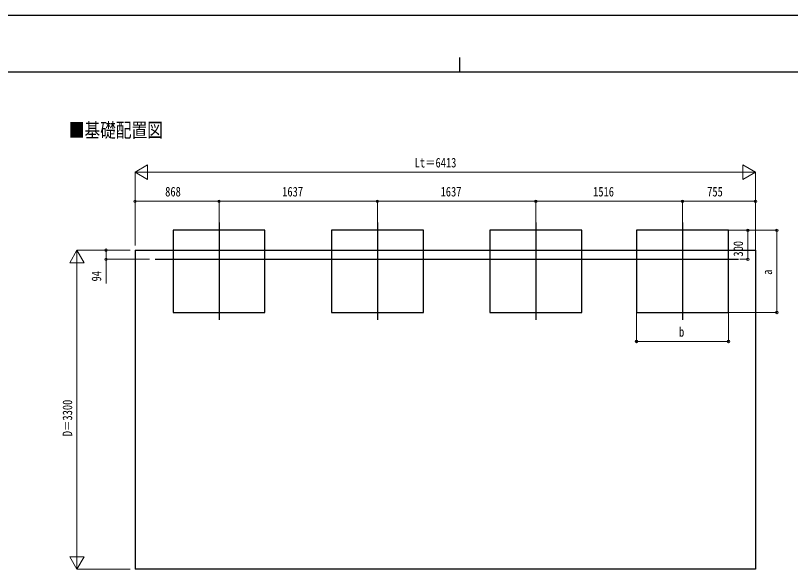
# Model space of a CAD drawing. Units: millimetres, scale not verified. Extents: x -12615 to 12615, y -8910 to 8910.
# Drawn here: x -4605 to 3404, y 3150 to 8910 of the extents above; entities that cross this region are included whole.
import ezdxf
from ezdxf.enums import TextEntityAlignment as Align

# ---------------------------------------------------------------- set-up
doc = ezdxf.new("R2010")
doc.units = ezdxf.units.MM
doc.header["$LTSCALE"] = 50
for name, color, linetype in [('0-2_USER1', 3, 'Continuous'), ('0-3_YKK_12', 2, 'Continuous'), ('0-5_YKK_A1', 4, 'Continuous'), ('0-7_YKK_ZWAK', 7, 'Continuous')]:
    doc.layers.add(name, color=color, linetype=linetype)
doc.layers.add('0-6_YKK_D', color=6, linetype='Continuous', lineweight=18)
doc.styles.add('ＭＳ ゴシック', font='')
doc.styles.get('ＭＳ ゴシック').set_extended_font_data('MS Gothic')

msp = doc.modelspace()

# ---------------------------------------------------------------- linework, layer by layer
at = {"layer": '0-3_YKK_12'}
for p, q in [((-2501.86, 6770.26), (-2501.86, 5763.61)), ((-864.86, 6770.26), (-864.86, 5763.61)), ((772.14, 6770.26), (772.14, 5763.61)), ((2288.14, 6770.26), (2288.14, 5763.61)), ((-3160.61, 6389), (2868.14, 6389))]:
    msp.add_line(p, q, dxfattribs=at)
at = {"layer": '0-5_YKK_A1'}
for p, q in [((-3369.94, 6483), (3043.14, 6483)), ((-3369.94, 6483), (-3369.94, 3183)), ((3043.14, 6483), (3041.32, 3183)), ((3041.32, 3183), (-3369.94, 3183))]:
    msp.add_line(p, q, dxfattribs=at)
for points in [[(-2976.86, 5839), (-2026.86, 5839), (-2026.86, 6689), (-2976.86, 6689)], [(-1339.86, 5839), (-389.86, 5839), (-389.86, 6689), (-1339.86, 6689)], [(297.14, 5839), (1247.14, 5839), (1247.14, 6689), (297.14, 6689)], [(1813.14, 5839), (2763.14, 5839), (2763.14, 6689), (1813.14, 6689)]]:
    msp.add_lwpolyline(points, close=True, dxfattribs=at)
at = {"layer": '0-6_YKK_D', "color": 1}
for p, q in [((-3369.86, 7289), (-3239.95, 7364)), ((-3369.86, 6533), (-3369.86, 7290)), ((-3369.86, 7289), (-3239.95, 7214)), ((-3369.86, 7289), (-3110.05, 7289)), ((-3239.95, 7214), (-3239.95, 7364)), ((-3219.86, 7289), (2893.14, 7289)), ((3043.14, 7289), (2783.33, 7289)), ((3043.14, 7289), (2913.24, 7364)), ((2913.24, 7364), (2913.24, 7214)), ((3043.14, 7289), (2913.24, 7214)), ((3043.14, 6484), (3043.14, 7290)), ((-3369.86, 6533), (-3369.86, 6990)), ((-2501.86, 6989), (-3369.86, 6989)), ((-2501.86, 6771.26), (-2501.86, 6990)), ((-2501.86, 6771.26), (-2501.86, 6990)), ((-2501.86, 6989), (-864.86, 6989)), ((-864.86, 6771.26), (-864.86, 6990)), ((-864.86, 6771.26), (-864.86, 6990)), ((-864.86, 6989), (772.14, 6989)), ((772.14, 6771.26), (772.14, 6990)), ((772.14, 6771.26), (772.14, 6990)), ((772.14, 6989), (2288.14, 6989)), ((2288.14, 6771.26), (2288.14, 6990)), ((2288.14, 6771.26), (2288.14, 6990)), ((2288.14, 6989), (3043.14, 6989)), ((3043.14, 6484), (3043.14, 6990)), ((2764.14, 6689), (3264.14, 6689)), ((2764.14, 6689), (2964.14, 6689)), ((2963.14, 6389), (2963.14, 6689)), ((3263.14, 5839), (3263.14, 6689)), ((-3969.94, 6483), (-4044.94, 6353.1)), ((-3419.94, 6483), (-3970.94, 6483)), ((-3969.94, 6483), (-3894.94, 6353.1)), ((-3969.94, 6483), (-3969.94, 6223.19)), ((-3419.94, 6483), (-3670.94, 6483)), ((-4044.94, 6353.1), (-3894.94, 6353.1)), ((-3969.94, 3333), (-3969.94, 6333)), ((-3219.25, 6389), (-3670.94, 6389)), ((2881.27, 6389), (2964.14, 6389)), ((1813.14, 5838), (1813.14, 5538)), ((2763.34, 5839), (3264.14, 5839)), ((2763.34, 5838), (2763.34, 5538)), ((1813.14, 5539), (2763.34, 5539)), ((-3969.94, 3183), (-3969.94, 3442.81)), ((-3969.94, 3183), (-4044.94, 3312.9)), ((-3894.94, 3312.9), (-4044.94, 3312.9)), ((-3969.94, 3183), (-3894.94, 3312.9)), ((-3419.94, 3183), (-3970.94, 3183))]:
    msp.add_line(p, q, dxfattribs=at)
msp.add_lwpolyline([(-3669.94, 6483), (-3669.94, 6389), (-3669.94, 6139.6)], dxfattribs=at)
for centre in [(-3369.86, 6989), (-2501.86, 6989), (-2501.86, 6989), (-864.86, 6989), (-864.86, 6989), (772.14, 6989), (772.14, 6989), (2288.14, 6989), (2288.14, 6989), (3043.14, 6989), (2963.14, 6689), (3263.14, 6689), (-3669.94, 6483), (-3669.94, 6389), (2963.14, 6389), (3263.14, 5839), (1813.14, 5539), (2763.34, 5539)]:
    msp.add_circle(centre, 12.75, dxfattribs=at)
at = {"layer": '0-7_YKK_ZWAK'}
for p, q in [((-14.94, 8475), (-14.94, 8325)), ((11685.06, 8325), (-11714.94, 8325))]:
    msp.add_line(p, q, dxfattribs=at)
msp.add_lwpolyline([(-12615, -8910), (12615, -8910), (12615, 8910), (-12615, 8910)], close=True, dxfattribs=at)

# ---------------------------------------------------------------- texts
at = {"layer": '0-2_USER1', "style": 'ＭＳ ゴシック', "width": 0.8}
msp.add_text('■基礎配置図', height=148.5, dxfattribs=at).set_placement((-4054.6, 7605.5), align=Align.BOTTOM_LEFT)
at = {"layer": '0-6_YKK_D', "color": 1, "style": 'ＭＳ ゴシック', "width": 0.8}
for s, p in [('Lt＝6413', (-480.16, 7309)), ('868', (-3058.26, 7009)), ('1637', (-1848.96, 7009)), ('1637', (-211.96, 7009)), ('1516', (1364.54, 7009)), ('755', (2543.24, 7009)), ('b', (2252.24, 5559))]:
    msp.add_text(s, height=98.97, dxfattribs=at).set_placement(p, align=Align.BOTTOM_LEFT)
for s, p in [('300', (2943.14, 6416.6)), ('94', (-3689.94, 6159.6)), ('a', (3243.14, 6228)), ('D＝3300', (-3989.94, 4559.4))]:
    msp.add_text(s, height=98.97, rotation=90, dxfattribs=at).set_placement(p, align=Align.BOTTOM_LEFT)

doc.saveas('drawing.dxf')
